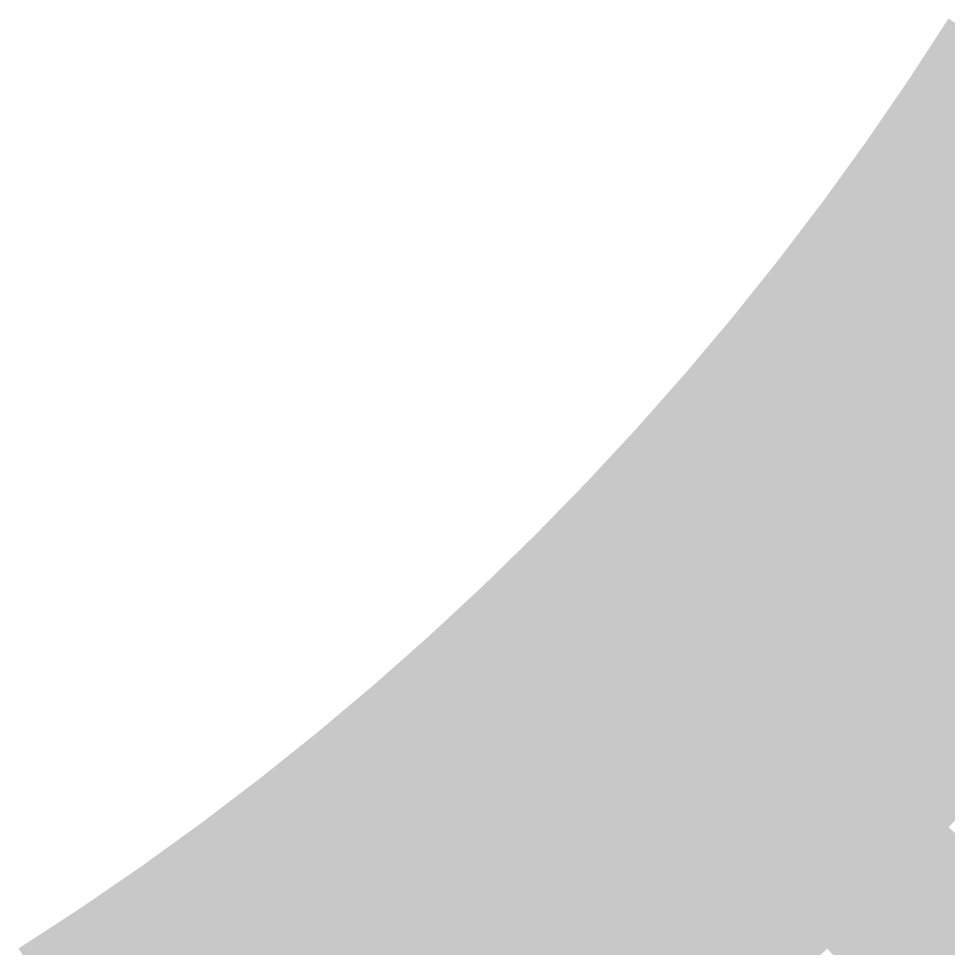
# Model space of a CAD drawing. Header units: inches. Extents: x -266 to 784, y -170 to 213.
# Drawn here: x 16.05 to 25.35, y -25.35 to -16.05 of the extents above; entities that cross this region are included whole.
import ezdxf

# ---------------------------------------------------------------- set-up
doc = ezdxf.new("R2010")
doc.units = ezdxf.units.IN
doc.header["$MEASUREMENT"] = 0

msp = doc.modelspace()

# ---------------------------------------------------------------- linework, layer by layer
at = {"color": 18, "true_color": 0x000000}
for points in [[(25.345607, -16.049929), (26.190461, -16.584926), (24.944088, -16.667107), (25.775558, -17.222677)], [(24.944088, -16.667107), (25.775558, -17.222677), (24.527544, -17.274246), (25.345129, -17.850054)], [(24.527544, -17.274246), (25.345129, -17.850054), (24.096226, -17.870979), (24.899433, -18.466678)], [(24.096226, -17.870979), (24.899433, -18.466678), (23.650393, -18.456948), (24.438739, -19.072179)], [(23.650393, -18.456948), (24.438739, -19.072179), (23.190314, -19.031799), (23.963324, -19.666192)], [(23.190314, -19.031799), (23.963324, -19.666192), (22.716265, -19.595185), (23.473474, -20.248358)], [(22.716265, -19.595185), (23.473474, -20.248358), (22.228534, -20.146769), (22.969485, -20.818328)], [(22.228534, -20.146769), (22.969485, -20.818328), (21.727412, -20.686216), (22.45166, -21.375757)], [(21.727412, -20.686216), (22.45166, -21.375757), (21.213203, -21.213203), (21.92031, -21.92031)], [(21.213203, -21.213203), (21.92031, -21.92031), (20.686216, -21.727412), (21.375757, -22.45166)], [(20.686216, -21.727412), (21.375757, -22.45166), (20.146769, -22.228534), (20.818328, -22.969485)], [(20.146769, -22.228534), (20.818328, -22.969485), (19.595185, -22.716265), (20.248358, -23.473474)], [(19.595185, -22.716265), (20.248358, -23.473474), (19.031799, -23.190314), (19.666192, -23.963324)], [(19.031799, -23.190314), (19.666192, -23.963324), (18.456948, -23.650393), (19.072179, -24.438739)], [(18.456948, -23.650393), (19.072179, -24.438739), (17.870979, -24.096226), (18.466678, -24.899433)], [(17.870979, -24.096226), (18.466678, -24.899433), (17.274246, -24.527544), (17.850054, -25.345129)], [(17.274246, -24.527544), (17.850054, -25.345129), (16.667107, -24.944088), (17.222677, -25.775558)], [(16.667107, -24.944088), (17.222677, -25.775558), (16.049929, -25.345607), (16.584926, -26.190461)]]:
    msp.add_solid(points, dxfattribs=at)
at = {"color": 18, "true_color": 0x040002}
msp.add_solid([(25.775558, -17.222677), (26.607028, -17.778247), (25.345129, -17.850054), (26.162714, -18.425862)], dxfattribs=at)
at = {"color": 18, "true_color": 0x040003}
for points in [[(25.345129, -17.850054), (26.162714, -18.425862), (24.899433, -18.466678), (25.702641, -19.062378)], [(24.899433, -18.466678), (25.702641, -19.062378), (24.438739, -19.072179), (25.227086, -19.687411)], [(24.438739, -19.072179), (25.227086, -19.687411), (23.963324, -19.666192), (24.736335, -20.300585)], [(23.963324, -19.666192), (24.736335, -20.300585), (23.473474, -20.248358), (24.230683, -20.901531)], [(23.473474, -20.248358), (24.230683, -20.901531), (22.969485, -20.818328), (23.710436, -21.489887)], [(22.969485, -20.818328), (23.710436, -21.489887), (22.45166, -21.375757), (23.175907, -22.065297)], [(22.45166, -21.375757), (23.175907, -22.065297), (21.92031, -21.92031), (22.627417, -22.627417)], [(21.92031, -21.92031), (22.627417, -22.627417), (21.375757, -22.45166), (22.065297, -23.175907)], [(21.375757, -22.45166), (22.065297, -23.175907), (20.818328, -22.969485), (21.489887, -23.710436)], [(20.818328, -22.969485), (21.489887, -23.710436), (20.248358, -23.473474), (20.901531, -24.230683)]]:
    msp.add_solid(points, dxfattribs=at)
at = {"color": 18, "true_color": 0x090005}
for points in [[(25.702641, -19.062378), (26.505849, -19.658077), (25.227086, -19.687411), (26.015432, -20.302642)], [(25.227086, -19.687411), (26.015432, -20.302642), (24.736335, -20.300585), (25.509345, -20.934978)]]:
    msp.add_solid(points, dxfattribs=at)
at = {"color": 18, "true_color": 0x090006}
for points in [[(24.736335, -20.300585), (25.509345, -20.934978), (24.230683, -20.901531), (24.987892, -21.554704)], [(24.230683, -20.901531), (24.987892, -21.554704), (23.710436, -21.489887), (24.451387, -22.161446)], [(23.710436, -21.489887), (24.451387, -22.161446), (23.175907, -22.065297), (23.900154, -22.754838)], [(23.175907, -22.065297), (23.900154, -22.754838), (22.627417, -22.627417), (23.334524, -23.334524)], [(22.627417, -22.627417), (23.334524, -23.334524), (22.065297, -23.175907), (22.754838, -23.900154)]]:
    msp.add_solid(points, dxfattribs=at)
at = {"color": 18, "true_color": 0x0d0008}
msp.add_solid([(25.509345, -20.934978), (26.282355, -21.569372), (24.987892, -21.554704), (25.745101, -22.207877)], dxfattribs=at)
at = {"color": 18, "true_color": 0x0d0009}
for points in [[(24.987892, -21.554704), (25.745101, -22.207877), (24.451387, -22.161446), (25.192338, -22.833004)], [(24.451387, -22.161446), (25.192338, -22.833004), (23.900154, -22.754838), (24.624401, -23.444379)], [(23.900154, -22.754838), (24.624401, -23.444379), (23.334524, -23.334524), (24.041631, -24.041631)]]:
    msp.add_solid(points, dxfattribs=at)
at = {"color": 248, "true_color": 0x11000c}
for points in [[(25.745101, -22.207877), (26.50231, -22.86105), (25.192338, -22.833004), (25.933289, -23.504563)], [(25.192338, -22.833004), (25.933289, -23.504563), (24.624401, -23.444379), (25.348648, -24.133919)], [(24.624401, -23.444379), (25.348648, -24.133919), (24.041631, -24.041631), (24.748737, -24.748737)]]:
    msp.add_solid(points, dxfattribs=at)
at = {"color": 18, "true_color": 0x090007}
for points in [[(22.065297, -23.175907), (22.754838, -23.900154), (21.489887, -23.710436), (22.161446, -24.451387)], [(21.489887, -23.710436), (22.161446, -24.451387), (20.901531, -24.230683), (21.554704, -24.987892)], [(20.901531, -24.230683), (21.554704, -24.987892), (20.300585, -24.736335), (20.934978, -25.509345)], [(20.300585, -24.736335), (20.934978, -25.509345), (19.687411, -25.227086), (20.302642, -26.015432)], [(19.687411, -25.227086), (20.302642, -26.015432), (19.062378, -25.702641), (19.658077, -26.505849)]]:
    msp.add_solid(points, dxfattribs=at)
at = {"color": 248, "true_color": 0x0d000a}
for points in [[(23.334524, -23.334524), (24.041631, -24.041631), (22.754838, -23.900154), (23.444379, -24.624401)], [(22.754838, -23.900154), (23.444379, -24.624401), (22.161446, -24.451387), (22.833004, -25.192338)], [(22.161446, -24.451387), (22.833004, -25.192338), (21.554704, -24.987892), (22.207877, -25.745101)]]:
    msp.add_solid(points, dxfattribs=at)
at = {"color": 18, "true_color": 0x040004}
for points in [[(20.248358, -23.473474), (20.901531, -24.230683), (19.666192, -23.963324), (20.300585, -24.736335)], [(19.666192, -23.963324), (20.300585, -24.736335), (19.072179, -24.438739), (19.687411, -25.227086)], [(19.072179, -24.438739), (19.687411, -25.227086), (18.466678, -24.899433), (19.062378, -25.702641)], [(18.466678, -24.899433), (19.062378, -25.702641), (17.850054, -25.345129), (18.425862, -26.162714)], [(17.850054, -25.345129), (18.425862, -26.162714), (17.222677, -25.775558), (17.778247, -26.607028)]]:
    msp.add_solid(points, dxfattribs=at)
at = {"color": 248, "true_color": 0x11000d}
for points in [[(24.041631, -24.041631), (24.748737, -24.748737), (23.444379, -24.624401), (24.133919, -25.348648)], [(23.444379, -24.624401), (24.133919, -25.348648), (22.833004, -25.192338), (23.504563, -25.933289)]]:
    msp.add_solid(points, dxfattribs=at)
at = {"color": 248, "true_color": 0x150010}
for points in [[(25.348648, -24.133919), (26.072895, -24.82346), (24.748737, -24.748737), (25.455844, -25.455844)], [(24.748737, -24.748737), (25.455844, -25.455844), (24.133919, -25.348648), (24.82346, -26.072895)]]:
    msp.add_solid(points, dxfattribs=at)
at = {"color": 248, "true_color": 0x0d000b}
msp.add_solid([(21.554704, -24.987892), (22.207877, -25.745101), (20.934978, -25.509345), (21.569372, -26.282355)], dxfattribs=at)
at = {"color": 248, "true_color": 0x11000e}
msp.add_solid([(22.833004, -25.192338), (23.504563, -25.933289), (22.207877, -25.745101), (22.861049, -26.50231)], dxfattribs=at)

doc.saveas('drawing.dxf')
